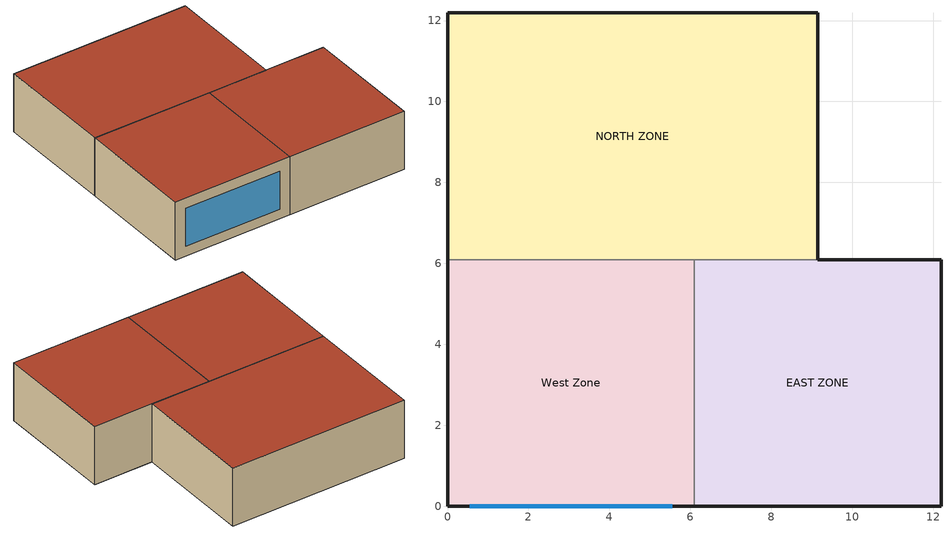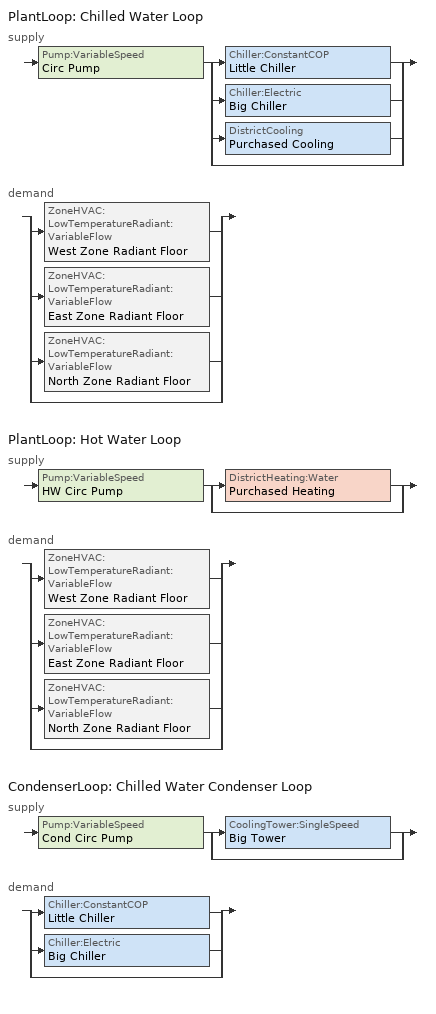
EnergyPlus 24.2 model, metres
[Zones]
West Zone
 floor ground (Slab Floor with Radiant): 0,0 0,6.1 6.1,6.1 6.1,0 z0
 wall outside (EXTWALL80): 0,6.1 0,0 6.1,0 z0:3.05
 wall inside (PARTITION06): 6.1,0 6.1,6.1 0,6.1 z0:3.05
 window (WIN-CON-LIGHT): 0.55,0 5.55,0 z0.5:2.5
 roof outside (ROOF34): 0,6.1 0,0 6.1,0 6.1,6.1 z3.05
EAST ZONE
 floor ground (Slab Floor with Radiant): 6.1,0 6.1,6.1 12.19,6.1 12.19,0 z0
 wall outside (EXTWALL80): 6.1,0 12.19,0 12.19,6.1 9.14,6.1 z0:3.05
 wall inside (PARTITION06): 9.14,6.1 6.1,6.1 6.1,0 z0:3.05
 roof outside (ROOF34): 6.1,6.1 6.1,0 12.19,0 12.19,6.1 z3.05
NORTH ZONE
 floor ground (Slab Floor with Radiant): 0,6.1 0,12.19 9.14,12.19 9.14,6.1 z0
 wall outside (EXTWALL80): 9.14,6.1 9.14,12.19 0,12.19 0,6.1 z0:3.05
 wall inside (PARTITION06): 0,6.1 6.1,6.1 9.14,6.1 z0:3.05
 roof outside (ROOF34): 0,12.19 0,6.1 9.14,6.1 9.14,12.19 z3.05
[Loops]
PlantLoop 'Chilled Water Loop'
 supply: Pump:VariableSpeed 'Circ Pump' > split
  | Chiller:ConstantCOP 'Little Chiller'
  | Chiller:Electric 'Big Chiller'
  | DistrictCooling 'Purchased Cooling'
  | bypass
 demand: split
  | ZoneHVAC:LowTemperatureRadiant:VariableFlow 'West Zone Radiant Floor'
  | ZoneHVAC:LowTemperatureRadiant:VariableFlow 'East Zone Radiant Floor'
  | ZoneHVAC:LowTemperatureRadiant:VariableFlow 'North Zone Radiant Floor'
  | bypass
PlantLoop 'Hot Water Loop'
 supply: Pump:VariableSpeed 'HW Circ Pump' > split
  | DistrictHeating:Water 'Purchased Heating'
  | bypass
 demand: split
  | ZoneHVAC:LowTemperatureRadiant:VariableFlow 'West Zone Radiant Floor'
  | ZoneHVAC:LowTemperatureRadiant:VariableFlow 'East Zone Radiant Floor'
  | ZoneHVAC:LowTemperatureRadiant:VariableFlow 'North Zone Radiant Floor'
  | bypass
CondenserLoop 'Chilled Water Condenser Loop'
 supply: Pump:VariableSpeed 'Cond Circ Pump' > split
  | CoolingTower:SingleSpeed 'Big Tower'
  | bypass
 demand: split
  | Chiller:ConstantCOP 'Little Chiller'
  | Chiller:Electric 'Big Chiller'
  | bypass
[Building]
NONE: Loads convergence tolerance value=0.04; Maximum number of warmup days=25; Minimum number of warmup days=6; North axis=0; Solar distribution=FullInteriorAndExterior; Temperature convergence tolerance value=0.4; Terrain=Suburbs
[Site:GroundTemperature:BuildingSurface]
20.03, 20.03, 20.13, 20.3, 20.43, 20.52, 20.62, 20.77, 20.78, 20.55, 20.44, 20.2
[Site:Location]
CHICAGO_IL_USA_WMO_725300: Elevation=190; Latitude=42; Longitude=-87.88; Time zone=-6
[SizingPeriod:DesignDay]
CHICAGO Crazy Dry Heat Cool: Barometric pressure=99063; Daily dry bulb temperature range=35; Day of month=21; Day type=SummerDesignDay; Daylight saving time indicator=No; Humidity condition type=WetBulb; Maximum dry bulb temperature=40; Month=7; Rain indicator=No; Sky clearness=1; Snow indicator=No; Solar model indicator=ASHRAEClearSky; Wetbulb or dewpoint at maximum dry bulb=5; Wind direction=230; Wind speed=5.3
[Construction]
EXTWALL80: A1 - 1 IN STUCCO, C4 - 4 IN COMMON BRICK, E1 - 3 / 4 IN PLASTER OR GYP BOARD
PARTITION06: E1 - 3 / 4 IN PLASTER OR GYP BOARD, C6 - 8 IN CLAY TILE, E1 - 3 / 4 IN PLASTER OR GYP BOARD
ROOF34: E2 - 1 / 2 IN SLAG OR STONE, E3 - 3 / 8 IN FELT AND MEMBRANE, B5 - 1 IN DENSE INSULATION, C12 - 2 IN HW CONCRETE
Slab Floor with Radiant: CONCRETE - DRIED SAND AND GRAVEL 4 IN, INS - EXPANDED EXT POLYSTYRENE R12 2 IN, GYP1, GYP2, FINISH FLOORING - TILE 1 / 16 IN
WIN-CON-LIGHT: WIN-LAY-GLASS-LIGHT
[Material] Thermal absorptance=0.9
Name | Conductivity | Density | Roughness | Solar absorptance | Specific heat | Thickness | Visible absorptance
A1 - 1 IN STUCCO | 0.691831 | 1858.142 | Smooth | 0.92 | 836.8 | 0.0253898 | 0.92
B5 - 1 IN DENSE INSULATION | 0.0432394 | 91.30524 | VeryRough | 0.5 | 836.8 | 0.0253898 | 0.5
C4 - 4 IN COMMON BRICK | 0.726422 | 1922.216 | Rough | 0.76 | 836.8 | 0.101498 | 0.76
C6 - 8 IN CLAY TILE | 0.570761 | 1121.292 | Smooth | 0.82 | 836.8 | 0.203302 | 0.82
C12 - 2 IN HW CONCRETE | 1.729577 | 2242.585 | MediumRough | 0.65 | 836.8 | 0.0509016 | 0.65
CONCRETE - DRIED SAND AND GRAVEL 4 IN | 1.29 | 2242.58 | MediumRough | 0.6 | 830 | 0.1 | 0.6
E1 - 3 / 4 IN PLASTER OR GYP BOARD | 0.726422 | 1601.846 | Smooth | 0.92 | 836.8 | 0.01905 | 0.92
E2 - 1 / 2 IN SLAG OR STONE | 1.435549 | 881.0155 | Rough | 0.55 | 1673.6 | 0.0127102 | 0.55
E3 - 3 / 8 IN FELT AND MEMBRANE | 0.190253 | 1121.292 | Rough | 0.75 | 1673.6 | 0.00954024 | 0.75
FINISH FLOORING - TILE 1 / 16 IN | 0.17 | 1922.21 | Smooth | 0.5 | 1250 | 0.0016 | 0.5
GYP1 | 0.7845 | 1842.12 | MediumRough | 0.5 | 988 | 0.0127 | 0.5
GYP2 | 0.7845 | 1842.12 | MediumRough | 0.5 | 988 | 0.01905 | 0.5
INS - EXPANDED EXT POLYSTYRENE R12 2 IN | 0.02 | 56.06 | Rough | 0.5 | 1210 | 0.05 | 0.5
[WindowMaterial:Glazing]
WIN-LAY-GLASS-LIGHT: Back side infrared hemispherical emissivity=0.84; Back side solar reflectance at normal incidence=0.031; Back side visible reflectance at normal incidence=0.05; Conductivity=0.9; Front side infrared hemispherical emissivity=0.84; Front side solar reflectance at normal incidence=0.031; Front side visible reflectance at normal incidence=0.05; Infrared transmittance at normal incidence=0; Optical data type=SpectralAverage; Solar transmittance at normal incidence=0.9; Thickness=0.003; Visible transmittance at normal incidence=0.9
[Chiller:ConstantCOP]
Little Chiller: Chiller flow mode=LeavingSetpointModulated; Condenser type=WaterCooled; Design chilled water flow rate=0.0039; Design condenser water flow rate=0.0011; Nominal capacity=25000; Nominal cop=2.5
[Chiller:Electric]
Big Chiller: Chilled water outlet temperature lower limit=5; Chiller flow mode=LeavingSetpointModulated; Condenser type=WaterCooled; Design chilled water flow rate=0.0039; Design chilled water outlet temperature=6.667; Design condenser fluid flow rate=0.0011; Design condenser inlet temperature=29.44; Maximum part load ratio=1; Minimum part load ratio=0.15; Nominal capacity=45000; Nominal cop=2.75; Optimum part load ratio=0.65; Temperature rise coefficient=2.682759; Coefficient 1 of capacity ratio curve=0.944836; Coefficient 1 of full load ratio curve=0.03303; Coefficient 1 of power ratio curve=1.907846; Coefficient 2 of capacity ratio curve=-0.0570088; Coefficient 2 of full load ratio curve=0.6852; Coefficient 2 of power ratio curve=-1.20499; Coefficient 3 of capacity ratio curve=-0.00185486; Coefficient 3 of full load ratio curve=0.2818; Coefficient 3 of power ratio curve=0.263462
[CondenserEquipmentList]
All Towers: Big Tower, CoolingTower:SingleSpeed
[CondenserEquipmentOperationSchemes]
Tower Loop Operation: Control scheme 1=Year Round Tower Operation; Control scheme 1 schedule=ON
[CondenserLoop]
Chilled Water Condenser Loop: Condenser equipment operation scheme=Tower Loop Operation; Condenser loop volume=Autocalculate; Fluid type=Water; Load distribution scheme=SequentialLoad; Maximum loop flow rate=0.0022; Maximum loop temperature=80; Minimum loop flow rate=0; Minimum loop temperature=10
[CoolingTower:SingleSpeed]
Big Tower: Design air flow rate=16; Design fan power=1000; Design u factor times area value=1750; Design water flow rate=0.0022; Free convection regime air flow rate=0; Free convection regime u factor times area value=0; Performance input method=UFactorTimesAreaAndDesignWaterFlowRate
[DesignSpecification:OutdoorAir] Outdoor air flow per person=0.00944; Outdoor air flow per zone=0; Outdoor air flow per zone floor area=0; Outdoor air method=Flow/Person
SZ DSOA EAST ZONE; SZ DSOA NORTH ZONE; SZ DSOA West Zone
[DistrictCooling]
Purchased Cooling: Nominal capacity=680000
[DistrictHeating:Water]
Purchased Heating: Nominal capacity=1000000
[People] Activity level schedule=Activity Sch; Air velocity schedule=Air Velo Sch; Carbon dioxide generation rate=3.82e-08; Clothing insulation calculation method=ClothingInsulationSchedule; Clothing insulation schedule=Clothing Sch; Fraction radiant=0.3; Mean radiant temperature calculation type=EnclosureAveraged; Number of people=1; Number of people calculation method=People; Number of people schedule=BLDG Sch   1; Thermal comfort model 1 type=Fanger; Work efficiency schedule=Work Eff Sch
Name | Zone or zonelist or space or spacelist
EAST ZONE | EAST ZONE
NORTH ZONE | NORTH ZONE
West Zone | West Zone
[PlantEquipmentList]
All Chillers: Big Chiller, Chiller:Electric, Little Chiller, Chiller:ConstantCOP
Chiller Plant: Little Chiller, Chiller:ConstantCOP
Chiller Plant and Purchased: Big Chiller, Chiller:Electric, Purchased Cooling, DistrictCooling
Purchased Only: Purchased Cooling, DistrictCooling
heating plant: Purchased Heating, DistrictHeating:Water
[PlantEquipmentOperation:CoolingLoad] Load range 1 lower limit=0
Name | Load range 1 upper limit | Range 1 equipment list | Load range 2 lower limit | Load range 2 upper limit | Load range 3 lower limit | Load range 3 upper limit | Range 2 equipment list | Range 3 equipment list
Off Peak Operation | 900000 | All Chillers
Peak Operation | 70000 | Chiller Plant | 70000 | 245000 | 245000 | 500000 | Chiller Plant and Purchased | Purchased Only
Year Round Tower Operation | 90000000 | All Towers
[PlantEquipmentOperation:HeatingLoad]
Purchased Only: Load range 1 lower limit=0; Load range 1 upper limit=1000000; Range 1 equipment list=heating plant
[PlantEquipmentOperationSchemes]
Name | Control scheme 1 | Control scheme 1 schedule | Control scheme 2 | Control scheme 2 schedule
CW Loop Operation | Peak Operation | On Peak | Off Peak Operation | Off Peak
Hot Loop Operation | Purchased Only | ON
[PlantLoop] Fluid type=Water; Load distribution scheme=Optimal; Minimum loop flow rate=0; Plant loop volume=Autocalculate
Name | Maximum loop flow rate | Maximum loop temperature | Minimum loop temperature | Plant equipment operation scheme
Chilled Water Loop | 0.0039 | 98 | 1 | CW Loop Operation
Hot Water Loop | 0.0043 | 100 | 10 | Hot Loop Operation
[Pump:VariableSpeed] Design minimum flow rate=0; Design pump head=300000; Fraction of motor inefficiencies to fluid stream=0; Motor efficiency=0.87; Pump control type=Intermittent; Coefficient 1 of the part load performance curve=0; Coefficient 2 of the part load performance curve=1; Coefficient 3 of the part load performance curve=0; Coefficient 4 of the part load performance curve=0
Name | Design maximum flow rate | Design power consumption
Circ Pump | 0.0039 | 2000
Cond Circ Pump | 0.0022 | 1000
HW Circ Pump | 0.0043 | 2000
[SetpointManager:FollowOutdoorAirTemperature]
MyCondenserControl: Control variable=Temperature; Maximum setpoint temperature=80; Minimum setpoint temperature=10; Offset temperature difference=0; Reference temperature type=OutdoorAirWetBulb; Setpoint node or nodelist=Condenser Supply Outlet Node
[SetpointManager:Scheduled] Control variable=Temperature
Name | Schedule | Setpoint node or nodelist
Big Chiller Setpoint Manager | CW Loop Temp Schedule | Big Chiller Outlet Node
Chilled Water Loop Setpoint Manager | CW Loop Temp Schedule | Chilled Water Loop Setpoint Node List
Hot Water Loop Setpoint Manager | HW Loop Temp Schedule | Hot Water Loop Setpoint Node List
Little Chiller Setpoint Manager | CW Loop Temp Schedule | Little Chiller Outlet Node
[Sizing:Plant]
Name | Design loop exit temperature | Loop design temperature difference | Loop type
Hot Water Loop | 60 | 10 | Heating
Chilled Water Loop | 6.7 | 2 | Cooling
[Sizing:Zone] Account for dedicated outdoor air system=No; Cooling design air flow method=DesignDay; Cooling design air flow rate=0; Dedicated outdoor air high setpoint temperature for design=Autosize; Dedicated outdoor air low setpoint temperature for design=Autosize; Dedicated outdoor air system control strategy=NeutralSupplyAir; Heating design air flow method=DesignDay; Heating design air flow rate=0; Zone cooling design supply air humidity ratio=0.009; Zone cooling design supply air temperature=16; Zone cooling design supply air temperature input method=SupplyAirTemperature; Zone cooling sizing factor=0; Zone heating design supply air humidity ratio=0.004; Zone heating design supply air temperature=40; Zone heating design supply air temperature input method=SupplyAirTemperature; Zone heating sizing factor=0
Name | Design specification outdoor air object
West Zone | SZ DSOA West Zone
EAST ZONE | SZ DSOA EAST ZONE
NORTH ZONE | SZ DSOA NORTH ZONE
[Zone] Ceiling height=Autocalculate; Multiplier=1; Type=1; Volume=Autocalculate
EAST ZONE; NORTH ZONE; West Zone
[Zone equipment]
West Zone: West Zone Radiant Floor
EAST ZONE: East Zone Radiant Floor
NORTH ZONE: North Zone Radiant Floor
[ZoneHVAC:LowTemperatureRadiant:VariableFlow] Availability schedule=RadiantSysAvailSched; Cooling design capacity=Autosize; Heating design capacity=Autosize; Hydronic tubing length=400
Name | Zone | Design object | Maximum cold water flow | Maximum hot water flow | Surface name or radiant surface group
East Zone Radiant Floor | East Zone | East Zone Radiant Floor Design | 0.0012 | 8e-05 | Zn002:Flr001
North Zone Radiant Floor | North Zone | North Zone Radiant Floor Design | 0.0015 | 0.0001 | Zn003:Flr001
West Zone Radiant Floor | West Zone | West Zone Radiant Floor Design | 0.0012 | 8e-05 | Zn001:Flr001
[ZoneHVAC:LowTemperatureRadiant:VariableFlow:Design] Condensation control dewpoint offset=0; Condensation control type=Off; Cooling control temperature schedule=Radiant Cooling Setpoints; Cooling control throttling range=0.5; Cooling design capacity method=CoolingDesignCapacity; Fluid to radiant surface heat transfer model=ConvectionOnly; Heating control temperature schedule=Radiant Heating Setpoints; Heating control throttling range=0.5; Heating design capacity method=HeatingDesignCapacity; Hydronic tubing conductivity=0.35; Hydronic tubing inside diameter=0.012; Hydronic tubing outside diameter=0.016; Setpoint control type=ZeroFlowPower; Temperature control type=MeanAirTemperature
Name | Changeover delay time period schedule
East Zone Radiant Floor Design | ChangeoverSchedE
North Zone Radiant Floor Design | ChangeoverSchedN
West Zone Radiant Floor Design | ChangeoverSchedW
[ZoneInfiltration:DesignFlowRate] Constant term coefficient=1; Design flow rate calculation method=Flow/Zone; Schedule=ON; Temperature term coefficient=0; Velocity squared term coefficient=0; Velocity term coefficient=0
Name | Design flow rate | Zone or zonelist or space or spacelist
EAST ZONE Infil 1 | 0.01 | EAST ZONE
NORTH ZONE Infil 1 | 0.015 | NORTH ZONE
West Zone Infil 1 | 0.01 | West Zone
[Schedule:Compact]
ACTIVITY SCH: Through: 12/31, For: Alldays, Until: 24:00, 131.8
AIR VELO SCH: Through: 12/31, For: Alldays, Until: 24:00, 0.137
BLDG SCH   1: Through: 12/31, For: Weekdays SummerDesignDay WinterDesignDay, Until: 6:00, 0, Until: 7:00, 0.1, Until: 8:00, 0.5, Until: 12:00, 1, Until: 13:00, 0.5, Until: 16:00, 1, Until: 17:00, 0.5, Until: 18:00, 0.1, Until: 24:00, 0, For: Sunday Saturday Holiday CustomDay1 CustomDay2, Until: 24:00, 0
CLOTHING SCH; ON; RADIANTSYSAVAILSCHED: Through: 12/31, For: Alldays, Until: 24:00, 1
CW LOOP TEMP SCHEDULE: Through: 12/31, For: Alldays, Until: 24:00, 10
ChangeoverSchedE; ChangeoverSchedN; ChangeoverSchedW: Through: 12/31, For: Alldays, Until: 24:00, 24
HW LOOP TEMP SCHEDULE: Through: 12/31, For: Alldays, Until: 24:00, 60
OFF PEAK: Through: 12/31, For: Alldays, Until: 9:00, 1, Until: 18:00, 0, Until: 24:00, 1
ON PEAK: Through: 12/31, For: Alldays, Until: 9:00, 0, Until: 18:00, 1, Until: 24:00, 0
RADIANT COOLING SETPOINTS: Through: 12/31, For: Alldays, Until: 24:00, 22
RADIANT HEATING SETPOINTS: Through: 12/31, For: Alldays, Until: 24:00, 21
WORK EFF SCH: Through: 12/31, For: Alldays, Until: 24:00, 0
